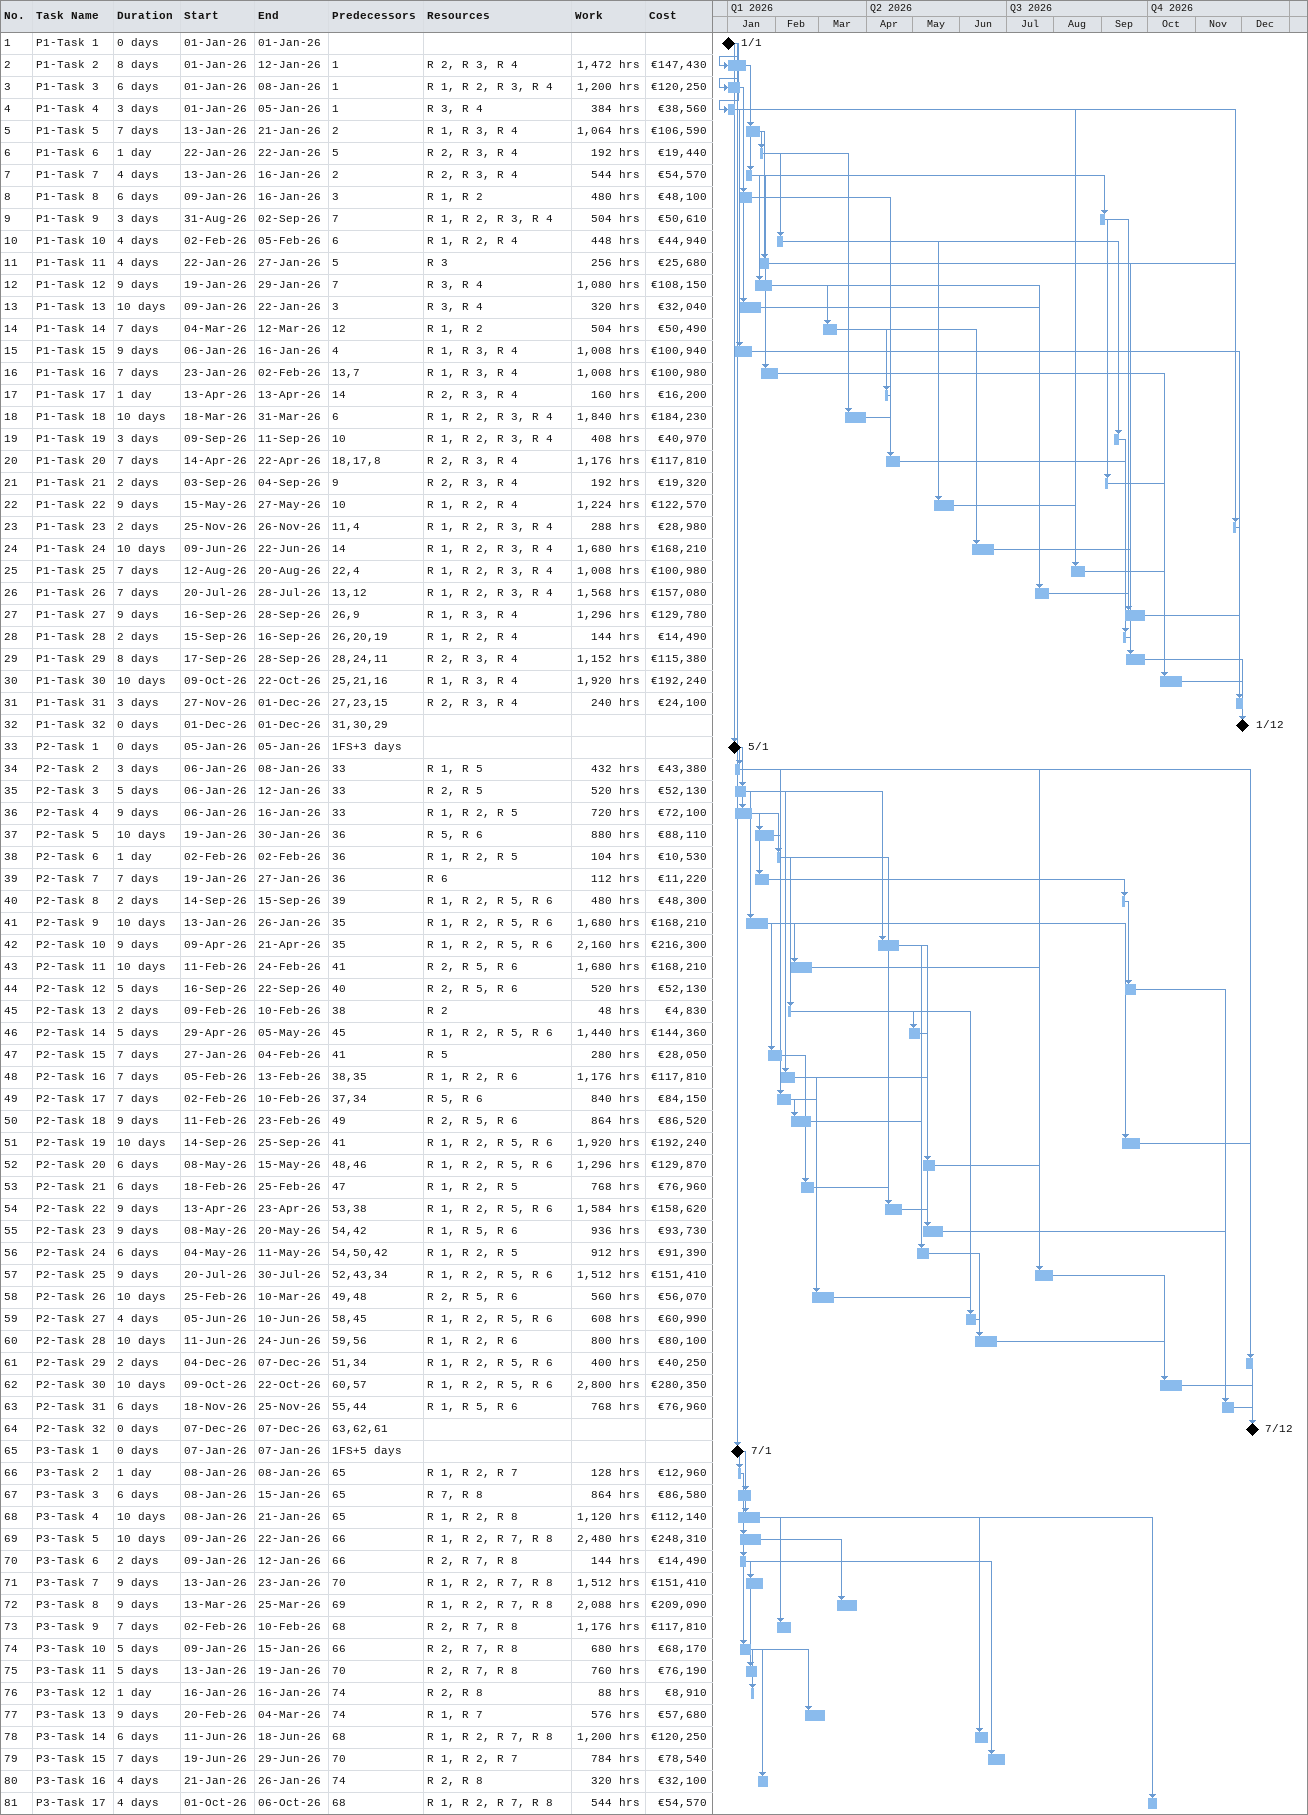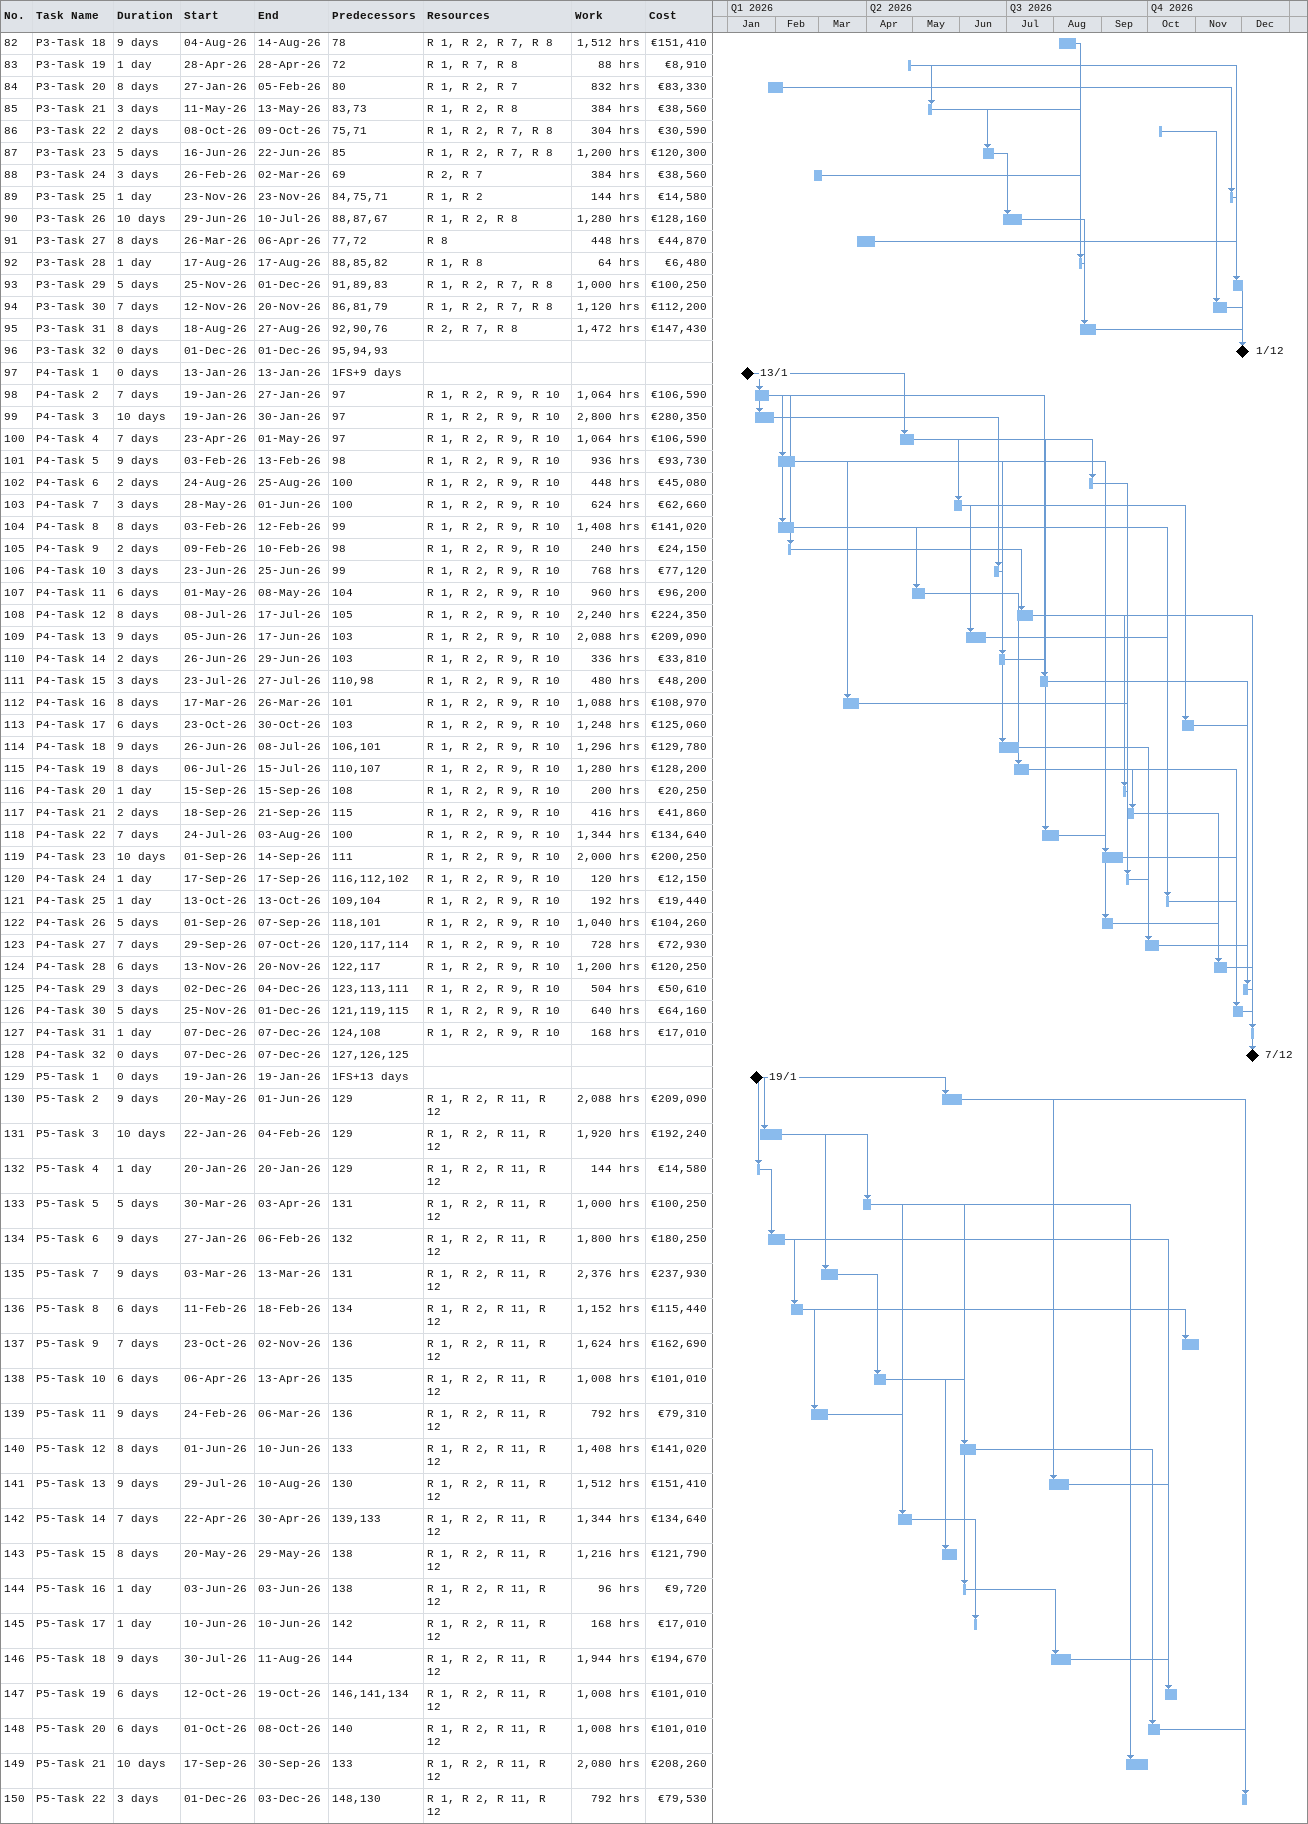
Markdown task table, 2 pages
| ID | Task | Duration | Start | Finish | Predecessors | Resources | Work (h) | Cost (€) |
|---|---|---|---|---|---|---|---|---|
| 1 | P1-Task 1 | 0d | 2026-01-01 | 2026-01-01 |  |  |  |  |
| 2 | P1-Task 2 | 8d | 2026-01-01 | 2026-01-12 | 1 | R 2, R 3, R 4 | 1472 | 147430 |
| 3 | P1-Task 3 | 6d | 2026-01-01 | 2026-01-08 | 1 | R 1, R 2, R 3, R 4 | 1200 | 120250 |
| 4 | P1-Task 4 | 3d | 2026-01-01 | 2026-01-05 | 1 | R 3, R 4 | 384 | 38560 |
| 5 | P1-Task 5 | 7d | 2026-01-13 | 2026-01-21 | 2 | R 1, R 3, R 4 | 1064 | 106590 |
| 6 | P1-Task 6 | 1d | 2026-01-22 | 2026-01-22 | 5 | R 2, R 3, R 4 | 192 | 19440 |
| 7 | P1-Task 7 | 4d | 2026-01-13 | 2026-01-16 | 2 | R 2, R 3, R 4 | 544 | 54570 |
| 8 | P1-Task 8 | 6d | 2026-01-09 | 2026-01-16 | 3 | R 1, R 2 | 480 | 48100 |
| 9 | P1-Task 9 | 3d | 2026-08-31 | 2026-09-02 | 7 | R 1, R 2, R 3, R 4 | 504 | 50610 |
| 10 | P1-Task 10 | 4d | 2026-02-02 | 2026-02-05 | 6 | R 1, R 2, R 4 | 448 | 44940 |
| 11 | P1-Task 11 | 4d | 2026-01-22 | 2026-01-27 | 5 | R 3 | 256 | 25680 |
| 12 | P1-Task 12 | 9d | 2026-01-19 | 2026-01-29 | 7 | R 3, R 4 | 1080 | 108150 |
| 13 | P1-Task 13 | 10d | 2026-01-09 | 2026-01-22 | 3 | R 3, R 4 | 320 | 32040 |
| 14 | P1-Task 14 | 7d | 2026-03-04 | 2026-03-12 | 12 | R 1, R 2 | 504 | 50490 |
| 15 | P1-Task 15 | 9d | 2026-01-06 | 2026-01-16 | 4 | R 1, R 3, R 4 | 1008 | 100940 |
| 16 | P1-Task 16 | 7d | 2026-01-23 | 2026-02-02 | 13, 7 | R 1, R 3, R 4 | 1008 | 100980 |
| 17 | P1-Task 17 | 1d | 2026-04-13 | 2026-04-13 | 14 | R 2, R 3, R 4 | 160 | 16200 |
| 18 | P1-Task 18 | 10d | 2026-03-18 | 2026-03-31 | 6 | R 1, R 2, R 3, R 4 | 1840 | 184230 |
| 19 | P1-Task 19 | 3d | 2026-09-09 | 2026-09-11 | 10 | R 1, R 2, R 3, R 4 | 408 | 40970 |
| 20 | P1-Task 20 | 7d | 2026-04-14 | 2026-04-22 | 18, 17, 8 | R 2, R 3, R 4 | 1176 | 117810 |
| 21 | P1-Task 21 | 2d | 2026-09-03 | 2026-09-04 | 9 | R 2, R 3, R 4 | 192 | 19320 |
| 22 | P1-Task 22 | 9d | 2026-05-15 | 2026-05-27 | 10 | R 1, R 2, R 4 | 1224 | 122570 |
| 23 | P1-Task 23 | 2d | 2026-11-25 | 2026-11-26 | 11, 4 | R 1, R 2, R 3, R 4 | 288 | 28980 |
| 24 | P1-Task 24 | 10d | 2026-06-09 | 2026-06-22 | 14 | R 1, R 2, R 3, R 4 | 1680 | 168210 |
| 25 | P1-Task 25 | 7d | 2026-08-12 | 2026-08-20 | 22, 4 | R 1, R 2, R 3, R 4 | 1008 | 100980 |
| 26 | P1-Task 26 | 7d | 2026-07-20 | 2026-07-28 | 13, 12 | R 1, R 2, R 3, R 4 | 1568 | 157080 |
| 27 | P1-Task 27 | 9d | 2026-09-16 | 2026-09-28 | 26, 9 | R 1, R 3, R 4 | 1296 | 129780 |
| 28 | P1-Task 28 | 2d | 2026-09-15 | 2026-09-16 | 26, 20, 19 | R 1, R 2, R 4 | 144 | 14490 |
| 29 | P1-Task 29 | 8d | 2026-09-17 | 2026-09-28 | 28, 24, 11 | R 2, R 3, R 4 | 1152 | 115380 |
| 30 | P1-Task 30 | 10d | 2026-10-09 | 2026-10-22 | 25, 21, 16 | R 1, R 3, R 4 | 1920 | 192240 |
| 31 | P1-Task 31 | 3d | 2026-11-27 | 2026-12-01 | 27, 23, 15 | R 2, R 3, R 4 | 240 | 24100 |
| 32 | P1-Task 32 | 0d | 2026-12-01 | 2026-12-01 | 31, 30, 29 |  |  |  |
| 33 | P2-Task 1 | 0d | 2026-01-05 | 2026-01-05 | 1FS+3d |  |  |  |
| 34 | P2-Task 2 | 3d | 2026-01-06 | 2026-01-08 | 33 | R 1, R 5 | 432 | 43380 |
| 35 | P2-Task 3 | 5d | 2026-01-06 | 2026-01-12 | 33 | R 2, R 5 | 520 | 52130 |
| 36 | P2-Task 4 | 9d | 2026-01-06 | 2026-01-16 | 33 | R 1, R 2, R 5 | 720 | 72100 |
| 37 | P2-Task 5 | 10d | 2026-01-19 | 2026-01-30 | 36 | R 5, R 6 | 880 | 88110 |
| 38 | P2-Task 6 | 1d | 2026-02-02 | 2026-02-02 | 36 | R 1, R 2, R 5 | 104 | 10530 |
| 39 | P2-Task 7 | 7d | 2026-01-19 | 2026-01-27 | 36 | R 6 | 112 | 11220 |
| 40 | P2-Task 8 | 2d | 2026-09-14 | 2026-09-15 | 39 | R 1, R 2, R 5, R 6 | 480 | 48300 |
| 41 | P2-Task 9 | 10d | 2026-01-13 | 2026-01-26 | 35 | R 1, R 2, R 5, R 6 | 1680 | 168210 |
| 42 | P2-Task 10 | 9d | 2026-04-09 | 2026-04-21 | 35 | R 1, R 2, R 5, R 6 | 2160 | 216300 |
| 43 | P2-Task 11 | 10d | 2026-02-11 | 2026-02-24 | 41 | R 2, R 5, R 6 | 1680 | 168210 |
| 44 | P2-Task 12 | 5d | 2026-09-16 | 2026-09-22 | 40 | R 2, R 5, R 6 | 520 | 52130 |
| 45 | P2-Task 13 | 2d | 2026-02-09 | 2026-02-10 | 38 | R 2 | 48 | 4830 |
| 46 | P2-Task 14 | 5d | 2026-04-29 | 2026-05-05 | 45 | R 1, R 2, R 5, R 6 | 1440 | 144360 |
| 47 | P2-Task 15 | 7d | 2026-01-27 | 2026-02-04 | 41 | R 5 | 280 | 28050 |
| 48 | P2-Task 16 | 7d | 2026-02-05 | 2026-02-13 | 38, 35 | R 1, R 2, R 6 | 1176 | 117810 |
| 49 | P2-Task 17 | 7d | 2026-02-02 | 2026-02-10 | 37, 34 | R 5, R 6 | 840 | 84150 |
| 50 | P2-Task 18 | 9d | 2026-02-11 | 2026-02-23 | 49 | R 2, R 5, R 6 | 864 | 86520 |
| 51 | P2-Task 19 | 10d | 2026-09-14 | 2026-09-25 | 41 | R 1, R 2, R 5, R 6 | 1920 | 192240 |
| 52 | P2-Task 20 | 6d | 2026-05-08 | 2026-05-15 | 48, 46 | R 1, R 2, R 5, R 6 | 1296 | 129870 |
| 53 | P2-Task 21 | 6d | 2026-02-18 | 2026-02-25 | 47 | R 1, R 2, R 5 | 768 | 76960 |
| 54 | P2-Task 22 | 9d | 2026-04-13 | 2026-04-23 | 53, 38 | R 1, R 2, R 5, R 6 | 1584 | 158620 |
| 55 | P2-Task 23 | 9d | 2026-05-08 | 2026-05-20 | 54, 42 | R 1, R 5, R 6 | 936 | 93730 |
| 56 | P2-Task 24 | 6d | 2026-05-04 | 2026-05-11 | 54, 50, 42 | R 1, R 2, R 5 | 912 | 91390 |
| 57 | P2-Task 25 | 9d | 2026-07-20 | 2026-07-30 | 52, 43, 34 | R 1, R 2, R 5, R 6 | 1512 | 151410 |
| 58 | P2-Task 26 | 10d | 2026-02-25 | 2026-03-10 | 49, 48 | R 2, R 5, R 6 | 560 | 56070 |
| 59 | P2-Task 27 | 4d | 2026-06-05 | 2026-06-10 | 58, 45 | R 1, R 2, R 5, R 6 | 608 | 60990 |
| 60 | P2-Task 28 | 10d | 2026-06-11 | 2026-06-24 | 59, 56 | R 1, R 2, R 6 | 800 | 80100 |
| 61 | P2-Task 29 | 2d | 2026-12-04 | 2026-12-07 | 51, 34 | R 1, R 2, R 5, R 6 | 400 | 40250 |
| 62 | P2-Task 30 | 10d | 2026-10-09 | 2026-10-22 | 60, 57 | R 1, R 2, R 5, R 6 | 2800 | 280350 |
| 63 | P2-Task 31 | 6d | 2026-11-18 | 2026-11-25 | 55, 44 | R 1, R 5, R 6 | 768 | 76960 |
| 64 | P2-Task 32 | 0d | 2026-12-07 | 2026-12-07 | 63, 62, 61 |  |  |  |
| 65 | P3-Task 1 | 0d | 2026-01-07 | 2026-01-07 | 1FS+5d |  |  |  |
| 66 | P3-Task 2 | 1d | 2026-01-08 | 2026-01-08 | 65 | R 1, R 2, R 7 | 128 | 12960 |
| 67 | P3-Task 3 | 6d | 2026-01-08 | 2026-01-15 | 65 | R 7, R 8 | 864 | 86580 |
| 68 | P3-Task 4 | 10d | 2026-01-08 | 2026-01-21 | 65 | R 1, R 2, R 8 | 1120 | 112140 |
| 69 | P3-Task 5 | 10d | 2026-01-09 | 2026-01-22 | 66 | R 1, R 2, R 7, R 8 | 2480 | 248310 |
| 70 | P3-Task 6 | 2d | 2026-01-09 | 2026-01-12 | 66 | R 2, R 7, R 8 | 144 | 14490 |
| 71 | P3-Task 7 | 9d | 2026-01-13 | 2026-01-23 | 70 | R 1, R 2, R 7, R 8 | 1512 | 151410 |
| 72 | P3-Task 8 | 9d | 2026-03-13 | 2026-03-25 | 69 | R 1, R 2, R 7, R 8 | 2088 | 209090 |
| 73 | P3-Task 9 | 7d | 2026-02-02 | 2026-02-10 | 68 | R 2, R 7, R 8 | 1176 | 117810 |
| 74 | P3-Task 10 | 5d | 2026-01-09 | 2026-01-15 | 66 | R 2, R 7, R 8 | 680 | 68170 |
| 75 | P3-Task 11 | 5d | 2026-01-13 | 2026-01-19 | 70 | R 2, R 7, R 8 | 760 | 76190 |
| 76 | P3-Task 12 | 1d | 2026-01-16 | 2026-01-16 | 74 | R 2, R 8 | 88 | 8910 |
| 77 | P3-Task 13 | 9d | 2026-02-20 | 2026-03-04 | 74 | R 1, R 7 | 576 | 57680 |
| 78 | P3-Task 14 | 6d | 2026-06-11 | 2026-06-18 | 68 | R 1, R 2, R 7, R 8 | 1200 | 120250 |
| 79 | P3-Task 15 | 7d | 2026-06-19 | 2026-06-29 | 70 | R 1, R 2, R 7 | 784 | 78540 |
| 80 | P3-Task 16 | 4d | 2026-01-21 | 2026-01-26 | 74 | R 2, R 8 | 320 | 32100 |
| 81 | P3-Task 17 | 4d | 2026-10-01 | 2026-10-06 | 68 | R 1, R 2, R 7, R 8 | 544 | 54570 |
| 82 | P3-Task 18 | 9d | 2026-08-04 | 2026-08-14 | 78 | R 1, R 2, R 7, R 8 | 1512 | 151410 |
| 83 | P3-Task 19 | 1d | 2026-04-28 | 2026-04-28 | 72 | R 1, R 7, R 8 | 88 | 8910 |
| 84 | P3-Task 20 | 8d | 2026-01-27 | 2026-02-05 | 80 | R 1, R 2, R 7 | 832 | 83330 |
| 85 | P3-Task 21 | 3d | 2026-05-11 | 2026-05-13 | 83, 73 | R 1, R 2, R 8 | 384 | 38560 |
| 86 | P3-Task 22 | 2d | 2026-10-08 | 2026-10-09 | 75, 71 | R 1, R 2, R 7, R 8 | 304 | 30590 |
| 87 | P3-Task 23 | 5d | 2026-06-16 | 2026-06-22 | 85 | R 1, R 2, R 7, R 8 | 1200 | 120300 |
| 88 | P3-Task 24 | 3d | 2026-02-26 | 2026-03-02 | 69 | R 2, R 7 | 384 | 38560 |
| 89 | P3-Task 25 | 1d | 2026-11-23 | 2026-11-23 | 84, 75, 71 | R 1, R 2 | 144 | 14580 |
| 90 | P3-Task 26 | 10d | 2026-06-29 | 2026-07-10 | 88, 87, 67 | R 1, R 2, R 8 | 1280 | 128160 |
| 91 | P3-Task 27 | 8d | 2026-03-26 | 2026-04-06 | 77, 72 | R 8 | 448 | 44870 |
| 92 | P3-Task 28 | 1d | 2026-08-17 | 2026-08-17 | 88, 85, 82 | R 1, R 8 | 64 | 6480 |
| 93 | P3-Task 29 | 5d | 2026-11-25 | 2026-12-01 | 91, 89, 83 | R 1, R 2, R 7, R 8 | 1000 | 100250 |
| 94 | P3-Task 30 | 7d | 2026-11-12 | 2026-11-20 | 86, 81, 79 | R 1, R 2, R 7, R 8 | 1120 | 112200 |
| 95 | P3-Task 31 | 8d | 2026-08-18 | 2026-08-27 | 92, 90, 76 | R 2, R 7, R 8 | 1472 | 147430 |
| 96 | P3-Task 32 | 0d | 2026-12-01 | 2026-12-01 | 95, 94, 93 |  |  |  |
| 97 | P4-Task 1 | 0d | 2026-01-13 | 2026-01-13 | 1FS+9d |  |  |  |
| 98 | P4-Task 2 | 7d | 2026-01-19 | 2026-01-27 | 97 | R 1, R 2, R 9, R 10 | 1064 | 106590 |
| 99 | P4-Task 3 | 10d | 2026-01-19 | 2026-01-30 | 97 | R 1, R 2, R 9, R 10 | 2800 | 280350 |
| 100 | P4-Task 4 | 7d | 2026-04-23 | 2026-05-01 | 97 | R 1, R 2, R 9, R 10 | 1064 | 106590 |
| 101 | P4-Task 5 | 9d | 2026-02-03 | 2026-02-13 | 98 | R 1, R 2, R 9, R 10 | 936 | 93730 |
| 102 | P4-Task 6 | 2d | 2026-08-24 | 2026-08-25 | 100 | R 1, R 2, R 9, R 10 | 448 | 45080 |
| 103 | P4-Task 7 | 3d | 2026-05-28 | 2026-06-01 | 100 | R 1, R 2, R 9, R 10 | 624 | 62660 |
| 104 | P4-Task 8 | 8d | 2026-02-03 | 2026-02-12 | 99 | R 1, R 2, R 9, R 10 | 1408 | 141020 |
| 105 | P4-Task 9 | 2d | 2026-02-09 | 2026-02-10 | 98 | R 1, R 2, R 9, R 10 | 240 | 24150 |
| 106 | P4-Task 10 | 3d | 2026-06-23 | 2026-06-25 | 99 | R 1, R 2, R 9, R 10 | 768 | 77120 |
| 107 | P4-Task 11 | 6d | 2026-05-01 | 2026-05-08 | 104 | R 1, R 2, R 9, R 10 | 960 | 96200 |
| 108 | P4-Task 12 | 8d | 2026-07-08 | 2026-07-17 | 105 | R 1, R 2, R 9, R 10 | 2240 | 224350 |
| 109 | P4-Task 13 | 9d | 2026-06-05 | 2026-06-17 | 103 | R 1, R 2, R 9, R 10 | 2088 | 209090 |
| 110 | P4-Task 14 | 2d | 2026-06-26 | 2026-06-29 | 103 | R 1, R 2, R 9, R 10 | 336 | 33810 |
| 111 | P4-Task 15 | 3d | 2026-07-23 | 2026-07-27 | 110, 98 | R 1, R 2, R 9, R 10 | 480 | 48200 |
| 112 | P4-Task 16 | 8d | 2026-03-17 | 2026-03-26 | 101 | R 1, R 2, R 9, R 10 | 1088 | 108970 |
| 113 | P4-Task 17 | 6d | 2026-10-23 | 2026-10-30 | 103 | R 1, R 2, R 9, R 10 | 1248 | 125060 |
| 114 | P4-Task 18 | 9d | 2026-06-26 | 2026-07-08 | 106, 101 | R 1, R 2, R 9, R 10 | 1296 | 129780 |
| 115 | P4-Task 19 | 8d | 2026-07-06 | 2026-07-15 | 110, 107 | R 1, R 2, R 9, R 10 | 1280 | 128200 |
| 116 | P4-Task 20 | 1d | 2026-09-15 | 2026-09-15 | 108 | R 1, R 2, R 9, R 10 | 200 | 20250 |
| 117 | P4-Task 21 | 2d | 2026-09-18 | 2026-09-21 | 115 | R 1, R 2, R 9, R 10 | 416 | 41860 |
| 118 | P4-Task 22 | 7d | 2026-07-24 | 2026-08-03 | 100 | R 1, R 2, R 9, R 10 | 1344 | 134640 |
| 119 | P4-Task 23 | 10d | 2026-09-01 | 2026-09-14 | 111 | R 1, R 2, R 9, R 10 | 2000 | 200250 |
| 120 | P4-Task 24 | 1d | 2026-09-17 | 2026-09-17 | 116, 112, 102 | R 1, R 2, R 9, R 10 | 120 | 12150 |
| 121 | P4-Task 25 | 1d | 2026-10-13 | 2026-10-13 | 109, 104 | R 1, R 2, R 9, R 10 | 192 | 19440 |
| 122 | P4-Task 26 | 5d | 2026-09-01 | 2026-09-07 | 118, 101 | R 1, R 2, R 9, R 10 | 1040 | 104260 |
| 123 | P4-Task 27 | 7d | 2026-09-29 | 2026-10-07 | 120, 117, 114 | R 1, R 2, R 9, R 10 | 728 | 72930 |
| 124 | P4-Task 28 | 6d | 2026-11-13 | 2026-11-20 | 122, 117 | R 1, R 2, R 9, R 10 | 1200 | 120250 |
| 125 | P4-Task 29 | 3d | 2026-12-02 | 2026-12-04 | 123, 113, 111 | R 1, R 2, R 9, R 10 | 504 | 50610 |
| 126 | P4-Task 30 | 5d | 2026-11-25 | 2026-12-01 | 121, 119, 115 | R 1, R 2, R 9, R 10 | 640 | 64160 |
| 127 | P4-Task 31 | 1d | 2026-12-07 | 2026-12-07 | 124, 108 | R 1, R 2, R 9, R 10 | 168 | 17010 |
| 128 | P4-Task 32 | 0d | 2026-12-07 | 2026-12-07 | 127, 126, 125 |  |  |  |
| 129 | P5-Task 1 | 0d | 2026-01-19 | 2026-01-19 | 1FS+13d |  |  |  |
| 130 | P5-Task 2 | 9d | 2026-05-20 | 2026-06-01 | 129 | R 1, R 2, R 11, R 12 | 2088 | 209090 |
| 131 | P5-Task 3 | 10d | 2026-01-22 | 2026-02-04 | 129 | R 1, R 2, R 11, R 12 | 1920 | 192240 |
| 132 | P5-Task 4 | 1d | 2026-01-20 | 2026-01-20 | 129 | R 1, R 2, R 11, R 12 | 144 | 14580 |
| 133 | P5-Task 5 | 5d | 2026-03-30 | 2026-04-03 | 131 | R 1, R 2, R 11, R 12 | 1000 | 100250 |
| 134 | P5-Task 6 | 9d | 2026-01-27 | 2026-02-06 | 132 | R 1, R 2, R 11, R 12 | 1800 | 180250 |
| 135 | P5-Task 7 | 9d | 2026-03-03 | 2026-03-13 | 131 | R 1, R 2, R 11, R 12 | 2376 | 237930 |
| 136 | P5-Task 8 | 6d | 2026-02-11 | 2026-02-18 | 134 | R 1, R 2, R 11, R 12 | 1152 | 115440 |
| 137 | P5-Task 9 | 7d | 2026-10-23 | 2026-11-02 | 136 | R 1, R 2, R 11, R 12 | 1624 | 162690 |
| 138 | P5-Task 10 | 6d | 2026-04-06 | 2026-04-13 | 135 | R 1, R 2, R 11, R 12 | 1008 | 101010 |
| 139 | P5-Task 11 | 9d | 2026-02-24 | 2026-03-06 | 136 | R 1, R 2, R 11, R 12 | 792 | 79310 |
| 140 | P5-Task 12 | 8d | 2026-06-01 | 2026-06-10 | 133 | R 1, R 2, R 11, R 12 | 1408 | 141020 |
| 141 | P5-Task 13 | 9d | 2026-07-29 | 2026-08-10 | 130 | R 1, R 2, R 11, R 12 | 1512 | 151410 |
| 142 | P5-Task 14 | 7d | 2026-04-22 | 2026-04-30 | 139, 133 | R 1, R 2, R 11, R 12 | 1344 | 134640 |
| 143 | P5-Task 15 | 8d | 2026-05-20 | 2026-05-29 | 138 | R 1, R 2, R 11, R 12 | 1216 | 121790 |
| 144 | P5-Task 16 | 1d | 2026-06-03 | 2026-06-03 | 138 | R 1, R 2, R 11, R 12 | 96 | 9720 |
| 145 | P5-Task 17 | 1d | 2026-06-10 | 2026-06-10 | 142 | R 1, R 2, R 11, R 12 | 168 | 17010 |
| 146 | P5-Task 18 | 9d | 2026-07-30 | 2026-08-11 | 144 | R 1, R 2, R 11, R 12 | 1944 | 194670 |
| 147 | P5-Task 19 | 6d | 2026-10-12 | 2026-10-19 | 146, 141, 134 | R 1, R 2, R 11, R 12 | 1008 | 101010 |
| 148 | P5-Task 20 | 6d | 2026-10-01 | 2026-10-08 | 140 | R 1, R 2, R 11, R 12 | 1008 | 101010 |
| 149 | P5-Task 21 | 10d | 2026-09-17 | 2026-09-30 | 133 | R 1, R 2, R 11, R 12 | 2080 | 208260 |
| 150 | P5-Task 22 | 3d | 2026-12-01 | 2026-12-03 | 148, 130 | R 1, R 2, R 11, R 12 | 792 | 79530 |
